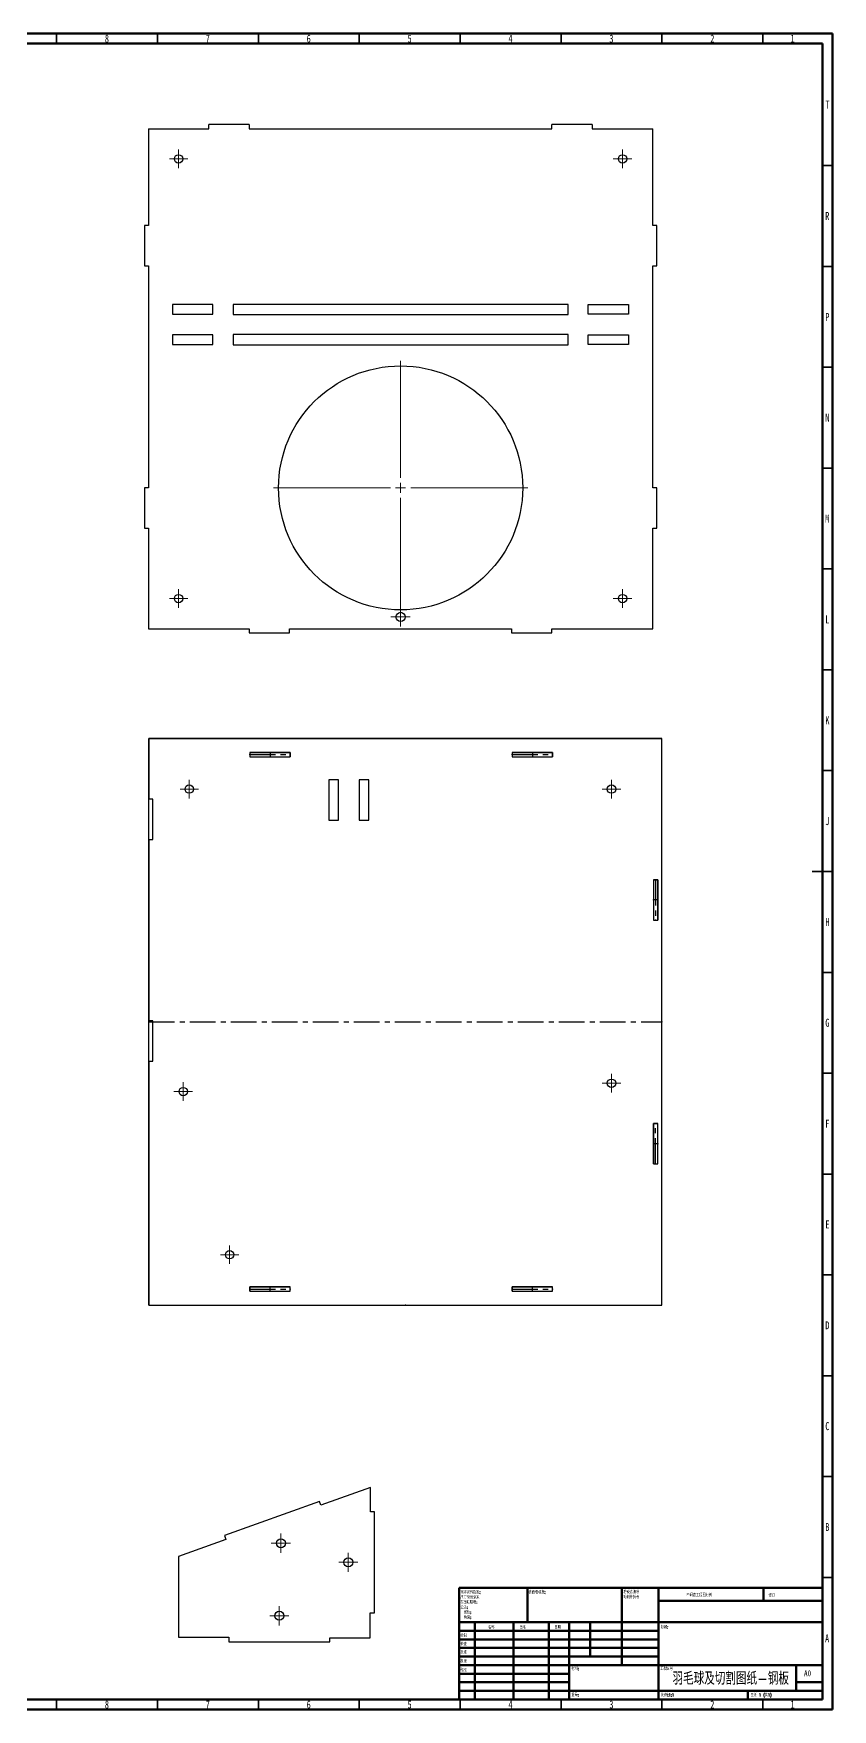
# Model space of a CAD drawing. Header units: millimetres. Extents: x 15 to 1184, y 5 to 836.
# Drawn here: x 788 to 1184, y 5 to 836 of the extents above; entities that cross this region are included whole.
import ezdxf

# ---------------------------------------------------------------- set-up
doc = ezdxf.new("R2010")
doc.units = ezdxf.units.MM
doc.header["$PDSIZE"] = -1
doc.linetypes.add('CENTERX2', pattern=[20.32, 12.7, -2.54, 2.54, -2.54])
doc.styles.add('SLDTEXTSTYLE0', font='TXT', dxfattribs={"width": 0.75})
doc.styles.add('SLDTEXTSTYLE1', font='TXT', dxfattribs={"width": 0.75, "bigfont": 'bigfont'})
doc.styles.add('SLDTEXTSTYLE2', font='TXT', dxfattribs={"width": 0.694444, "bigfont": 'bigfont'})

# ---------------------------------------------------------------- blocks, each defined once
blk = doc.blocks.new('SW_NOTE_0')
at = {"color": 0, "linetype": 'Continuous', "lineweight": 0, "char_height": 1.5, "attachment_point": 1, "style": 'SLDTEXTSTYLE1'}
for s, insert in [('除非另外指定:', (0, 1.93)), ('表面粗糙度:', (0, -3.07)), ('尺寸使用毫米', (0, -0.57)), ('公差:', (0, -5.57)), ('线性:', (1.69, -8.07)), ('角度:', (1.69, -10.57))]:
    blk.add_mtext(s, dxfattribs=dict(at, insert=insert))
blk = doc.blocks.new('SW_NOTE_0_1')
at = {"color": 0, "linetype": 'Continuous', "lineweight": 0, "char_height": 1.5, "attachment_point": 1, "style": 'SLDTEXTSTYLE1'}
for s, insert in [('将锐边清除', (0, 1.93)), ('毛刺并折断', (0, -0.57))]:
    blk.add_mtext(s, dxfattribs=dict(at, insert=insert))
blk = doc.blocks.new('SW_CENTERMARKSYMBOL_16')
at = {"color": 0, "linetype": 'Continuous', "lineweight": 18}
for p, q in [((0, 5), (0, 63)), ((-5, 0), (-63, 0)), ((0, 0), (-2.5, 0)), ((0, 0), (0, 2.5)), ((0, 0), (0, -2.5)), ((0, 0), (2.5, 0)), ((5, 0), (63, 0)), ((0, -5), (0, -63))]:
    blk.add_line(p, q, dxfattribs=at)
blk = doc.blocks.new('SW_CENTERMARKSYMBOL_17')
at = {"color": 0, "linetype": 'Continuous', "lineweight": 18}
for p, q in [((-2.5, 0), (-4.8, 0)), ((0, 0), (-2.5, 0)), ((0, 2.5), (0, 4.8)), ((0, 0), (0, 2.5)), ((0, 0), (0, -2.5)), ((0, 0), (2.5, 0)), ((2.5, 0), (4.8, 0)), ((0, -2.5), (0, -4.8))]:
    blk.add_line(p, q, dxfattribs=at)
blk = doc.blocks.new('SW_CENTERMARKSYMBOL_18')
at = {"color": 0, "linetype": 'Continuous', "lineweight": 18}
for p, q in [((-2.5, 0), (-4.6, 0)), ((0, 0), (-2.5, 0)), ((0, 2.5), (0, 4.6)), ((0, 0), (0, 2.5)), ((0, 0), (0, -2.5)), ((0, 0), (2.5, 0)), ((2.5, 0), (4.6, 0)), ((0, -2.5), (0, -4.6))]:
    blk.add_line(p, q, dxfattribs=at)
blk = doc.blocks.new('SW_CENTERMARKSYMBOL_19')
at = {"color": 0, "linetype": 'Continuous', "lineweight": 18}
for p, q in [((-2.5, 0), (-4.6, 0)), ((0, 0), (-2.5, 0)), ((0, 2.5), (0, 4.6)), ((0, 0), (0, 2.5)), ((0, 0), (0, -2.5)), ((0, 0), (2.5, 0)), ((2.5, 0), (4.6, 0)), ((0, -2.5), (0, -4.6))]:
    blk.add_line(p, q, dxfattribs=at)
blk = doc.blocks.new('SW_CENTERMARKSYMBOL_20')
at = {"color": 0, "linetype": 'Continuous', "lineweight": 18}
for p, q in [((-2.5, 0), (-4.6, 0)), ((0, 0), (-2.5, 0)), ((0, 2.5), (0, 4.6)), ((0, 0), (0, 2.5)), ((0, 0), (0, -2.5)), ((0, 0), (2.5, 0)), ((2.5, 0), (4.6, 0)), ((0, -2.5), (0, -4.6))]:
    blk.add_line(p, q, dxfattribs=at)
blk = doc.blocks.new('SW_CENTERMARKSYMBOL_21')
at = {"color": 0, "linetype": 'Continuous', "lineweight": 18}
for p, q in [((-2.5, 0), (-4.6, 0)), ((0, 0), (-2.5, 0)), ((0, 2.5), (0, 4.6)), ((0, 0), (0, 2.5)), ((0, 0), (0, -2.5)), ((0, 0), (2.5, 0)), ((2.5, 0), (4.6, 0)), ((0, -2.5), (0, -4.6))]:
    blk.add_line(p, q, dxfattribs=at)
blk = doc.blocks.new('SW_CENTERMARKSYMBOL_63')
at = {"color": 0, "linetype": 'Continuous', "lineweight": 18}
for p, q in [((-2.5, 0), (-4.6, 0)), ((0, 0), (-2.5, 0)), ((0, 2.5), (0, 4.6)), ((0, 0), (0, 2.5)), ((0, 0), (0, -2.5)), ((0, 0), (2.5, 0)), ((2.5, 0), (4.6, 0)), ((0, -2.5), (0, -4.6))]:
    blk.add_line(p, q, dxfattribs=at)
blk = doc.blocks.new('SW_CENTERMARKSYMBOL_64')
at = {"color": 0, "linetype": 'Continuous', "lineweight": 18}
for p, q in [((-2.5, 0), (-4.6, 0)), ((0, 0), (-2.5, 0)), ((0, 2.5), (0, 4.6)), ((0, 0), (0, 2.5)), ((0, 0), (0, -2.5)), ((0, 0), (2.5, 0)), ((2.5, 0), (4.6, 0)), ((0, -2.5), (0, -4.6))]:
    blk.add_line(p, q, dxfattribs=at)
blk = doc.blocks.new('SW_CENTERMARKSYMBOL_65')
at = {"color": 0, "linetype": 'Continuous', "lineweight": 18}
for p, q in [((-2.5, 0), (-4.6, 0)), ((0, 0), (-2.5, 0)), ((0, 2.5), (0, 4.6)), ((0, 0), (0, 2.5)), ((0, 0), (0, -2.5)), ((0, 0), (2.5, 0)), ((2.5, 0), (4.6, 0)), ((0, -2.5), (0, -4.6))]:
    blk.add_line(p, q, dxfattribs=at)
blk = doc.blocks.new('SW_CENTERMARKSYMBOL_66')
at = {"color": 0, "linetype": 'Continuous', "lineweight": 18}
for p, q in [((-2.5, 0), (-4.6, 0)), ((0, 0), (-2.5, 0)), ((0, 2.5), (0, 4.6)), ((0, 0), (0, 2.5)), ((0, 0), (0, -2.5)), ((0, 0), (2.5, 0)), ((2.5, 0), (4.6, 0)), ((0, -2.5), (0, -4.6))]:
    blk.add_line(p, q, dxfattribs=at)
blk = doc.blocks.new('SW_CENTERMARKSYMBOL_67')
at = {"color": 0, "linetype": 'Continuous', "lineweight": 18}
for p, q in [((-2.5, 0), (-4.6, 0)), ((0, 0), (-2.5, 0)), ((0, 2.5), (0, 4.6)), ((0, 0), (0, 2.5)), ((0, 0), (0, -2.5)), ((0, 0), (2.5, 0)), ((2.5, 0), (4.6, 0)), ((0, -2.5), (0, -4.6))]:
    blk.add_line(p, q, dxfattribs=at)
blk = doc.blocks.new('SW_CENTERMARKSYMBOL_78')
at = {"color": 0, "linetype": 'Continuous', "lineweight": 18}
for p, q in [((-2.5, 0), (-4.75, 0)), ((0, 0), (-2.5, 0)), ((0, 2.5), (0, 4.75)), ((0, 0), (0, 2.5)), ((0, 0), (0, -2.5)), ((0, 0), (2.5, 0)), ((2.5, 0), (4.75, 0)), ((0, -2.5), (0, -4.75))]:
    blk.add_line(p, q, dxfattribs=at)
blk = doc.blocks.new('SW_CENTERMARKSYMBOL_79')
at = {"color": 0, "linetype": 'Continuous', "lineweight": 18}
for p, q in [((-2.5, 0), (-4.75, 0)), ((0, 0), (-2.5, 0)), ((0, 2.5), (0, 4.75)), ((0, 0), (0, 2.5)), ((0, 0), (0, -2.5)), ((0, 0), (2.5, 0)), ((2.5, 0), (4.75, 0)), ((0, -2.5), (0, -4.75))]:
    blk.add_line(p, q, dxfattribs=at)
blk = doc.blocks.new('SW_CENTERMARKSYMBOL_80')
at = {"color": 0, "linetype": 'Continuous', "lineweight": 18}
for p, q in [((-2.5, 0), (-4.75, 0)), ((0, 0), (-2.5, 0)), ((0, 2.5), (0, 4.75)), ((0, 0), (0, 2.5)), ((0, 0), (0, -2.5)), ((0, 0), (2.5, 0)), ((2.5, 0), (4.75, 0)), ((0, -2.5), (0, -4.75))]:
    blk.add_line(p, q, dxfattribs=at)

msp = doc.modelspace()

# ---------------------------------------------------------------- linework, layer by layer
at = {"color": 7, "linetype": 'Continuous', "lineweight": 70}
for p, q in [((15, 836), (1184, 836)), ((20, 831), (1179, 831)), ((1179, 831), (1179, 10)), ((1184, 836), (1184, 5)), ((1179, 10), (20, 10)), ((1184, 5), (15, 5))]:
    msp.add_line(p, q, dxfattribs=at)
at = {"color": 7, "linetype": 'Continuous', "lineweight": 35}
for p, q in [((799.5, 831), (799.5, 836)), ((849.5, 831), (849.5, 836)), ((899.5, 831), (899.5, 836)), ((949.5, 831), (949.5, 836)), ((999.5, 831), (999.5, 836)), ((1049.5, 831), (1049.5, 836)), ((1099.5, 831), (1099.5, 836)), ((1149.5, 831), (1149.5, 836)), ((1179, 770.5), (1184, 770.5)), ((1179, 720.5), (1184, 720.5)), ((1179, 670.5), (1184, 670.5)), ((1179, 620.5), (1184, 620.5)), ((1179, 570.5), (1184, 570.5)), ((1179, 520.5), (1184, 520.5)), ((1179, 470.5), (1184, 470.5)), ((1184, 420.5), (1174, 420.5)), ((1179, 420.5), (1184, 420.5)), ((1179, 370.5), (1184, 370.5)), ((1179, 320.5), (1184, 320.5)), ((1179, 270.5), (1184, 270.5)), ((1179, 220.5), (1184, 220.5)), ((1179, 170.5), (1184, 170.5)), ((1179, 120.5), (1184, 120.5)), ((1179, 70.5), (1184, 70.5)), ((799.5, 10), (799.5, 5)), ((849.5, 10), (849.5, 5)), ((899.5, 10), (899.5, 5)), ((949.5, 10), (949.5, 5)), ((999.5, 10), (999.5, 5)), ((1049.5, 10), (1049.5, 5)), ((1099.5, 10), (1099.5, 5)), ((1149.5, 10), (1149.5, 5))]:
    msp.add_line(p, q, dxfattribs=at)
at = {"color": 7, "linetype": 'Continuous', "lineweight": 25}
for p, q in [((875.002, 788.814), (875.002, 790.814)), ((895.002, 790.814), (875.002, 790.814)), ((895.002, 790.814), (895.002, 788.814)), ((1045.002, 788.814), (1045.002, 790.814)), ((1065.002, 790.814), (1045.002, 790.814)), ((1065.002, 790.814), (1065.002, 788.814)), ((845.002, 788.814), (845.002, 740.814)), ((845.002, 788.814), (875.002, 788.814)), ((895.002, 788.814), (1045.002, 788.814)), ((1065.002, 788.814), (1095.002, 788.814)), ((1095.002, 740.814), (1095.002, 788.814)), ((843.002, 740.814), (843.002, 720.814)), ((845.002, 740.814), (843.002, 740.814)), ((1097.002, 740.814), (1095.002, 740.814)), ((1097.002, 720.814), (1097.002, 740.814)), ((843.002, 720.814), (845.002, 720.814)), ((845.002, 720.814), (845.002, 610.814)), ((1095.002, 720.814), (1097.002, 720.814)), ((1095.002, 610.814), (1095.002, 720.814)), ((877.002, 701.619), (857.002, 701.619)), ((857.002, 701.619), (857.002, 696.819)), ((877.002, 696.819), (877.002, 701.619)), ((1053.002, 701.719), (887.002, 701.719)), ((887.002, 701.719), (887.002, 696.719)), ((1053.002, 696.719), (1053.002, 701.719)), ((1063.002, 696.819), (1063.002, 701.619)), ((1063.002, 701.619), (1083.002, 701.619)), ((1083.002, 701.619), (1083.002, 696.819)), ((857.002, 696.819), (877.002, 696.819)), ((887.002, 696.719), (1053.002, 696.719)), ((1083.002, 696.819), (1063.002, 696.819)), ((877.002, 686.619), (857.002, 686.619)), ((857.002, 686.619), (857.002, 681.819)), ((857.002, 681.819), (877.002, 681.819)), ((877.002, 681.819), (877.002, 686.619)), ((1053.002, 686.719), (887.002, 686.719)), ((887.002, 686.719), (887.002, 681.719)), ((887.002, 681.719), (1053.002, 681.719)), ((1053.002, 681.719), (1053.002, 686.719)), ((1063.002, 681.819), (1063.002, 686.619)), ((1063.002, 686.619), (1083.002, 686.619)), ((1083.002, 681.819), (1063.002, 681.819)), ((1083.002, 686.619), (1083.002, 681.819)), ((843.002, 610.814), (843.002, 590.814)), ((845.002, 610.814), (843.002, 610.814)), ((1097.002, 610.814), (1095.002, 610.814)), ((1097.002, 590.814), (1097.002, 610.814)), ((843.002, 590.814), (845.002, 590.814)), ((845.002, 590.814), (845.002, 540.814)), ((1095.002, 590.814), (1097.002, 590.814)), ((1095.002, 540.814), (1095.002, 590.814)), ((845.002, 540.814), (895.002, 540.814)), ((895.002, 540.814), (895.002, 538.814)), ((915.002, 540.814), (1025.002, 540.814)), ((915.002, 538.814), (915.002, 540.814)), ((1025.002, 540.814), (1025.002, 538.814)), ((1045.002, 540.814), (1095.002, 540.814)), ((1045.002, 538.814), (1045.002, 540.814)), ((895.002, 538.814), (915.002, 538.814)), ((1025.002, 538.814), (1045.002, 538.814)), ((1099.483, 486.375), (845.283, 486.375)), ((845.283, 486.375), (845.283, 456.375)), ((1099.483, 205.509), (1099.483, 486.375)), ((915.283, 479.542), (895.283, 479.542)), ((895.283, 479.542), (895.283, 477.342)), ((895.283, 477.342), (915.283, 477.342)), ((915.283, 477.342), (915.283, 479.542)), ((1045.283, 479.542), (1025.283, 479.542)), ((1025.283, 479.542), (1025.283, 477.342)), ((1025.283, 477.342), (1045.283, 477.342)), ((1045.283, 477.342), (1045.283, 479.542)), ((934.478, 465.942), (934.478, 445.942)), ((939.278, 465.942), (934.478, 465.942)), ((939.278, 445.942), (939.278, 465.942)), ((954.278, 465.942), (949.478, 465.942)), ((949.478, 465.942), (949.478, 445.942)), ((954.278, 445.942), (954.278, 465.942)), ((847.283, 456.375), (845.283, 456.375)), ((847.283, 436.375), (847.283, 456.375)), ((934.478, 445.942), (939.278, 445.942)), ((949.478, 445.942), (954.278, 445.942)), ((845.283, 436.375), (847.283, 436.375)), ((845.283, 436.375), (845.283, 346.375)), ((1097.483, 416.375), (1095.283, 416.375)), ((1095.283, 416.375), (1095.283, 396.375)), ((1097.483, 396.375), (1097.483, 416.375)), ((1095.283, 396.375), (1097.483, 396.375)), ((847.283, 346.375), (845.283, 346.375)), ((847.283, 326.375), (847.283, 346.375)), ((845.283, 326.375), (845.283, 205.509)), ((845.283, 326.375), (847.283, 326.375)), ((1097.483, 295.509), (1095.283, 295.509)), ((1095.283, 295.509), (1095.283, 275.509)), ((1097.483, 275.509), (1097.483, 295.509)), ((1095.283, 275.509), (1097.483, 275.509)), ((915.283, 214.542), (895.283, 214.542)), ((895.283, 214.542), (895.283, 212.342)), ((895.283, 212.342), (915.283, 212.342)), ((915.283, 212.342), (915.283, 214.542)), ((1045.283, 214.542), (1025.283, 214.542)), ((1025.283, 214.542), (1025.283, 212.342)), ((1025.283, 212.342), (1045.283, 212.342)), ((1045.283, 212.342), (1045.283, 214.542)), ((845.283, 205.509), (1099.483, 205.509)), ((929.81, 108.118), (882.745, 91.238)), ((930.485, 106.235), (929.81, 108.118)), ((955.053, 115.046), (930.485, 106.235)), ((955.053, 102.966), (955.053, 115.046)), ((957.053, 102.966), (955.053, 102.966)), ((957.053, 52.966), (957.053, 102.966)), ((883.42, 89.356), (859.888, 80.916)), ((882.745, 91.238), (883.42, 89.356)), ((859.888, 80.916), (859.888, 40.916)), ((954.888, 52.966), (957.053, 52.966)), ((954.888, 40.466), (954.888, 52.966)), ((859.888, 40.916), (884.888, 40.916)), ((884.888, 40.916), (884.888, 38.466)), ((884.888, 38.466), (934.888, 38.466)), ((934.888, 40.466), (954.888, 40.466)), ((934.888, 38.466), (934.888, 40.466))]:
    msp.add_line(p, q, dxfattribs=at)
at = {"color": 7, "linetype": 'Continuous'}
for p, q in [((845.283, 205.509), (845.283, 486.375)), ((845.283, 486.375), (1099.483, 486.375)), ((1099.483, 205.509), (1099.483, 486.375)), ((895.283, 479.542), (915.283, 479.542)), ((895.283, 479.542), (895.283, 477.342)), ((895.283, 477.342), (915.283, 477.342)), ((915.283, 479.542), (915.283, 477.342)), ((1025.283, 479.542), (1045.283, 479.542)), ((1025.283, 479.542), (1025.283, 477.342)), ((1025.283, 477.342), (1045.283, 477.342)), ((1045.283, 479.542), (1045.283, 477.342)), ((1095.283, 416.375), (1097.483, 416.375)), ((1095.283, 416.375), (1095.283, 396.375)), ((1097.483, 416.375), (1097.483, 396.375)), ((1095.283, 396.375), (1097.483, 396.375)), ((1095.283, 295.509), (1097.483, 295.509)), ((1095.283, 275.509), (1095.283, 295.509)), ((1097.483, 275.509), (1097.483, 295.509)), ((1095.283, 275.509), (1097.483, 275.509)), ((895.283, 214.542), (915.283, 214.542)), ((895.283, 212.342), (895.283, 214.542)), ((895.283, 212.342), (915.283, 212.342)), ((915.283, 212.342), (915.283, 214.542)), ((1025.283, 214.542), (1045.283, 214.542)), ((1025.283, 212.342), (1025.283, 214.542)), ((1025.283, 212.342), (1045.283, 212.342)), ((1045.283, 212.342), (1045.283, 214.542)), ((845.283, 205.509), (1099.483, 205.509))]:
    msp.add_line(p, q, dxfattribs=at)
at = {"color": 7, "linetype": 'CENTERX2'}
for p, q in [((895.283, 478.442), (915.283, 478.442)), ((905.283, 479.542), (905.283, 477.342)), ((1025.283, 478.442), (1045.283, 478.442)), ((1035.283, 479.542), (1035.283, 477.342)), ((1096.383, 416.375), (1096.383, 396.375)), ((1097.483, 406.375), (1095.283, 406.375)), ((845.283, 345.942), (1099.483, 345.942)), ((1096.383, 275.509), (1096.383, 295.509)), ((1097.483, 285.509), (1095.283, 285.509)), ((895.283, 213.442), (915.283, 213.442)), ((905.283, 212.342), (905.283, 214.542)), ((1025.283, 213.442), (1045.283, 213.442)), ((1035.283, 212.342), (1035.283, 214.542))]:
    msp.add_line(p, q, dxfattribs=at)
at = {"color": 7, "linetype": 'Continuous', "lineweight": 50}
for p, q in [((999, 65.25), (1179, 65.25)), ((999, 65.25), (999, 10)), ((1032.8, 48.25), (1032.8, 65.25)), ((1079.6, 65.25), (1079.6, 27)), ((1097.8, 65.25), (1097.8, 10)), ((1179, 58.875), (1097.8, 58.875)), ((1149.8, 58.875), (1149.8, 65.25)), ((1179, 48.25), (999, 48.25)), ((1097.8, 44), (999, 44)), ((1006.8, 48.25), (1006.8, 10)), ((1025.991, 48.25), (1025.991, 10)), ((1043.399, 48.25), (1043.399, 10)), ((1053.6, 10), (1053.6, 48.25)), ((1064, 31.25), (1064, 48.25)), ((1097.8, 39.75), (999, 39.75)), ((1097.8, 35.5), (999, 35.5)), ((1097.8, 31.25), (999, 31.25)), ((1053.6, 27), (999, 27)), ((1053.6, 27), (1179, 27)), ((1166, 14.25), (1166, 27)), ((1053.6, 22.75), (999, 22.75)), ((1053.6, 18.5), (999, 18.5)), ((1179, 18.5), (1166, 18.5)), ((999, 14.25), (1179, 14.25)), ((1142, 10), (1142, 14.25))]:
    msp.add_line(p, q, dxfattribs=at)
at = {"color": 7, "linetype": 'Continuous', "lineweight": 25}
for centre, radius in [((860.002, 773.814), 2.1), ((1080.002, 773.814), 2.1), ((970.002, 610.714), 60.5), ((860.002, 555.814), 2.1), ((1080.002, 555.814), 2.1), ((970.002, 546.714), 2.3), ((865.283, 461.375), 2.1), ((1074.483, 461.375), 2.1), ((1074.483, 315.509), 2.1), ((862.283, 311.375), 2.1), ((885.283, 230.509), 2.1), ((910.666, 87.441), 2.25), ((944.053, 77.966), 2.25), ((909.888, 51.466), 2.25)]:
    msp.add_circle(centre, radius, dxfattribs=at)
at = {"color": 7, "linetype": 'Continuous'}
for p in [(972.383, 486.375), (895.283, 478.442), (905.283, 479.542), (905.283, 478.442), (905.283, 477.342), (915.283, 478.442), (1025.283, 478.442), (1035.283, 479.542), (1035.283, 478.442), (1035.283, 477.342), (1045.283, 478.442), (1096.383, 416.375), (1095.283, 406.375), (1096.383, 406.375), (1097.483, 406.375), (1096.383, 396.375), (845.283, 345.942), (1099.483, 345.942), (1096.383, 295.509), (1095.283, 285.509), (1096.383, 285.509), (1097.483, 285.509), (1096.383, 275.509), (895.283, 213.442), (905.283, 214.542), (905.283, 213.442), (905.283, 212.342), (915.283, 213.442), (1025.283, 213.442), (1035.283, 214.542), (1035.283, 213.442), (1035.283, 212.342), (1045.283, 213.442), (972.383, 205.509)]:
    msp.add_point(p, dxfattribs=at)

# ---------------------------------------------------------------- block references
at = {"color": 7, "linetype": 'Continuous', "lineweight": 0}
for name, p in [('SW_CENTERMARKSYMBOL_20', (860.002, 773.814)), ('SW_CENTERMARKSYMBOL_21', (1080.002, 773.814)), ('SW_CENTERMARKSYMBOL_16', (970.002, 610.714)), ('SW_CENTERMARKSYMBOL_18', (860.002, 555.814)), ('SW_CENTERMARKSYMBOL_19', (1080.002, 555.814)), ('SW_CENTERMARKSYMBOL_17', (970.002, 546.714)), ('SW_CENTERMARKSYMBOL_63', (865.283, 461.375)), ('SW_CENTERMARKSYMBOL_64', (1074.483, 461.375)), ('SW_CENTERMARKSYMBOL_67', (862.283, 311.375)), ('SW_CENTERMARKSYMBOL_66', (1074.483, 315.509)), ('SW_CENTERMARKSYMBOL_65', (885.283, 230.509)), ('SW_CENTERMARKSYMBOL_80', (910.666, 87.441)), ('SW_CENTERMARKSYMBOL_79', (944.053, 77.966)), ('SW_NOTE_0', (999.594, 61.987)), ('SW_NOTE_0_1', (1080.309, 62.069)), ('SW_CENTERMARKSYMBOL_78', (909.888, 51.466))]:
    msp.add_blockref(name, p, dxfattribs=at)

# ---------------------------------------------------------------- texts
for s, insert, char_height, attachment_point, style in [('8', (824.46, 835.458), 3.969, 2, 'SLDTEXTSTYLE0'), ('7', (874.46, 835.458), 3.969, 2, 'SLDTEXTSTYLE0'), ('6', (924.46, 835.458), 3.969, 2, 'SLDTEXTSTYLE0'), ('5', (974.46, 835.458), 3.969, 2, 'SLDTEXTSTYLE0'), ('4', (1024.46, 835.458), 3.969, 2, 'SLDTEXTSTYLE0'), ('3', (1074.46, 835.458), 3.969, 2, 'SLDTEXTSTYLE0'), ('2', (1124.46, 835.458), 3.969, 2, 'SLDTEXTSTYLE0'), ('1', (1164.21, 835.458), 3.969, 2, 'SLDTEXTSTYLE0'), ('T', (1181.488, 802.736), 3.969, 2, 'SLDTEXTSTYLE0'), ('R', (1181.444, 747.486), 3.969, 2, 'SLDTEXTSTYLE0'), ('P', (1181.485, 697.458), 3.969, 2, 'SLDTEXTSTYLE0'), ('N', (1181.464, 647.486), 3.969, 2, 'SLDTEXTSTYLE0'), ('M', (1181.362, 597.458), 3.969, 2, 'SLDTEXTSTYLE0'), ('L', (1181.455, 547.486), 3.969, 2, 'SLDTEXTSTYLE0'), ('K', (1181.489, 497.458), 3.969, 2, 'SLDTEXTSTYLE0'), ('J', (1181.465, 447.486), 3.969, 2, 'SLDTEXTSTYLE0'), ('H', (1181.49, 397.458), 3.969, 2, 'SLDTEXTSTYLE0'), ('G', (1181.487, 347.486), 3.969, 2, 'SLDTEXTSTYLE0'), ('F', (1181.458, 297.458), 3.969, 2, 'SLDTEXTSTYLE0'), ('E', (1181.508, 247.486), 3.969, 2, 'SLDTEXTSTYLE0'), ('D', (1181.453, 197.458), 3.969, 2, 'SLDTEXTSTYLE0'), ('C', (1181.459, 147.486), 3.969, 2, 'SLDTEXTSTYLE0'), ('B', (1181.471, 97.458), 3.969, 2, 'SLDTEXTSTYLE0'), ('表面粗糙度:', (1033.371, 63.919), 1.5, 1, 'SLDTEXTSTYLE1'), ('不调整工程图比例', (1111.615, 62.533), 1.5, 1, 'SLDTEXTSTYLE1'), ('修订', (1152.328, 62.335), 1.5, 1, 'SLDTEXTSTYLE1'), ('绘制', (999.685, 42.43), 1.5, 1, 'SLDTEXTSTYLE1'), ('名称', (1013.322, 46.501), 1.5, 1, 'SLDTEXTSTYLE1'), ('签名', (1029.034, 46.562), 1.5, 1, 'SLDTEXTSTYLE1'), ('日期', (1046.215, 46.576), 1.5, 1, 'SLDTEXTSTYLE1'), ('标题:', (1098.956, 46.576), 1.5, 1, 'SLDTEXTSTYLE1'), ('A', (1181.34, 42.236), 3.969, 2, 'SLDTEXTSTYLE0'), ('批准', (999.622, 34.177), 1.5, 1, 'SLDTEXTSTYLE1'), ('检查', (999.624, 38.154), 1.5, 1, 'SLDTEXTSTYLE1'), ('验检', (999.677, 25.35), 1.5, 1, 'SLDTEXTSTYLE1'), ('制造', (999.682, 29.734), 1.5, 1, 'SLDTEXTSTYLE1'), ('材料:', (1054.646, 25.986), 1.5, 1, 'SLDTEXTSTYLE1'), ('工程图号', (1098.629, 25.986), 1.5, 1, 'SLDTEXTSTYLE1'), ('羽毛球及切割图纸-钢板', (1133.579, 23.607), 6.35, 2, 'SLDTEXTSTYLE1'), ('A0', (1169.871, 24.406), 2.9104, 1, 'SLDTEXTSTYLE0'), ('8', (824.46, 9.458), 3.969, 2, 'SLDTEXTSTYLE0'), ('7', (874.46, 9.458), 3.969, 2, 'SLDTEXTSTYLE0'), ('6', (924.46, 9.458), 3.969, 2, 'SLDTEXTSTYLE0'), ('5', (974.46, 9.458), 3.969, 2, 'SLDTEXTSTYLE0'), ('4', (1024.46, 9.458), 3.969, 2, 'SLDTEXTSTYLE0'), ('重量:', (1054.618, 12.949), 1.4986, 1, 'SLDTEXTSTYLE1'), ('3', (1074.46, 9.458), 3.969, 2, 'SLDTEXTSTYLE0'), ('比例:1:1', (1099.074, 12.9), 1.5, 1, 'SLDTEXTSTYLE1'), ('2', (1124.46, 9.458), 3.969, 2, 'SLDTEXTSTYLE0'), ('图纸 1 (共1)', (1143.478, 12.9), 1.5, 1, 'SLDTEXTSTYLE2'), ('1', (1164.21, 9.458), 3.969, 2, 'SLDTEXTSTYLE0')]:
    msp.add_mtext(s, dxfattribs=dict(at, insert=insert, char_height=char_height, attachment_point=attachment_point, style=style))

doc.saveas('drawing.dxf')
